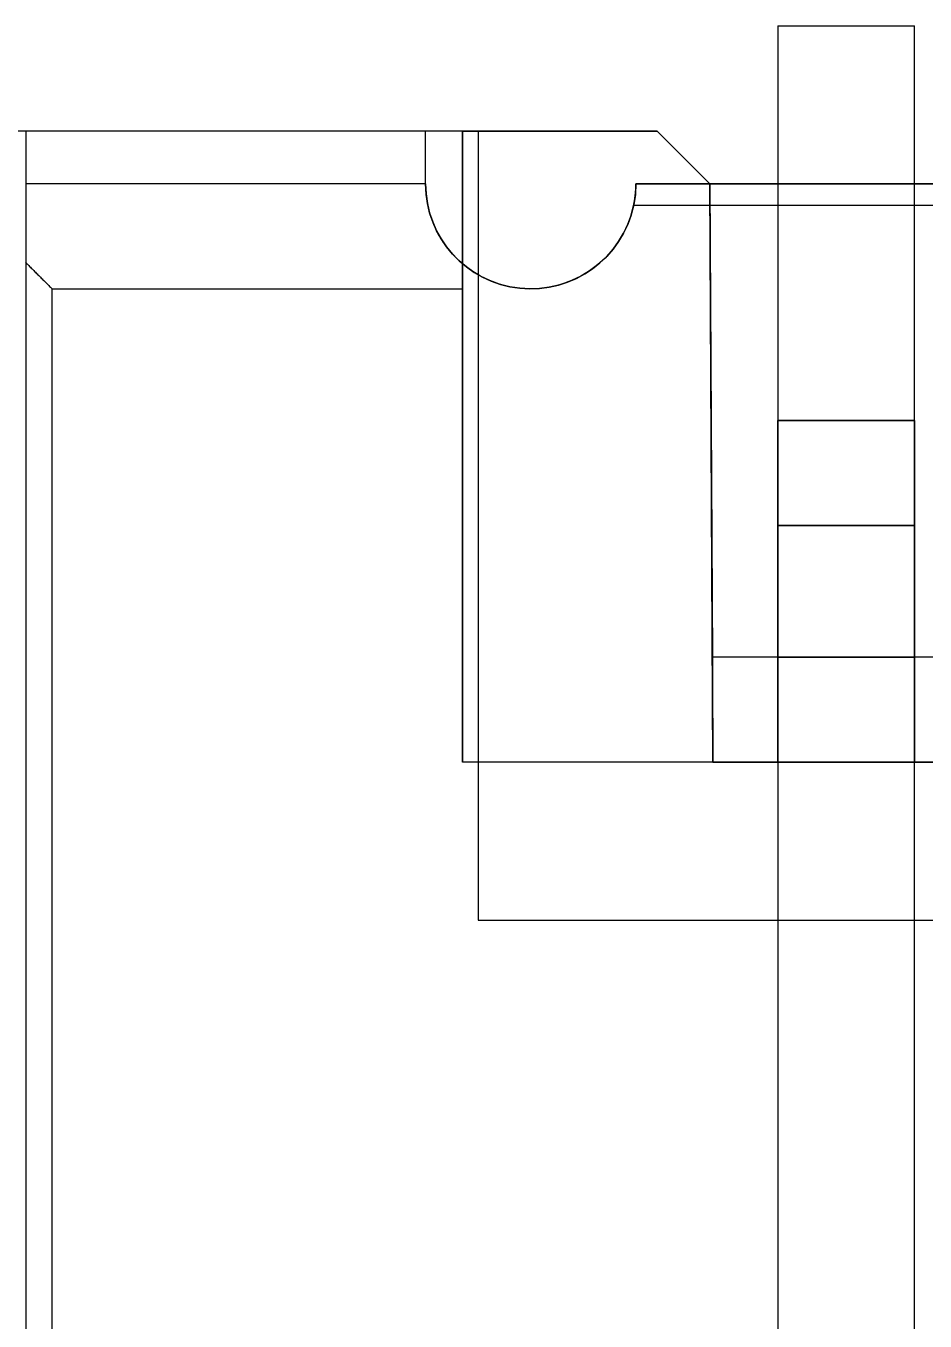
# Model space of a CAD drawing. Extents: x -4.83 to 4.83, y -5.56 to 3.84.
# Drawn here: x -3.16 to -1.45, y 1.378 to 3.84 of the extents above; entities that cross this region are included whole.
import ezdxf

# ---------------------------------------------------------------- set-up
doc = ezdxf.new("R2010")
doc.units = 0
doc.layers.get('0').update_dxf_attribs({"linetype": 'CONTINUOUS'})

# ---------------------------------------------------------------- blocks, each defined once
blk = doc.blocks.new('*U1')
at = {"color": 250, "extrusion": (0, -1e-16, -1)}
for p, q in [((-2.3, 3.64), (-3.41, 3.64)), ((-2.3, 3.64), (-2.3, 2.14)), ((-2.3, 3.64, 0.3), (-2.3, 2.14, 0.3)), ((-1.9598, 3.64, 0.3), (-2.3, 3.64, 0.3)), ((-1.9598, 3.64, 0.3), (-1.8593, 3.5395, 0.3)), ((-1.8593, 3.5395, 0.3), (-1.8546, 2.64, 0.3)), ((-1.3454, 2.64, 0.3), (-1.8546, 2.64, 0.3)), ((-2.3, 2.14), (2.3, 2.14)), ((-2.3, 2.14, 0.3), (2.3, 2.14, 0.3))]:
    blk.add_line(p, q, dxfattribs=at)
at = {"color": 250}
for p, q in [((-2.33, 3.64, 3.18), (-3.41, 3.64, 3.18)), ((-2.33, 3.64, 1.32), (-1.9598, 3.64, 1.32)), ((-2.33, 2.44, 1.32), (-2.33, 3.64, 1.32)), ((-1.8593, 3.5395, 1.32), (-1.9598, 3.64, 1.32)), ((-1.8535, 2.44, 1.32), (-1.8593, 3.5395, 1.32)), ((-3.11, 3.34, 3.48), (-2.33, 3.34, 3.48)), ((-3.11, 0, 3.48), (-3.11, 3.34, 3.48)), ((-3.11, 3.34, 3.48), (-2.33, 3.34, 3.48)), ((-3.11, 0, 3.48), (-3.11, 3.34, 3.48)), ((-2.33, 3.34, 3.48), (-2.33, 2.44, 3.48)), ((-1.3454, 2.64, 1.12), (-1.8546, 2.64, 1.12)), ((-1.8535, 2.44, 1.32), (-2.33, 2.44, 1.32)), ((2.33, 2.44, 3.48), (-2.33, 2.44, 3.48)), ((-1.8535, 2.44, 1.32), (-1.3465, 2.44, 1.32))]:
    blk.add_line(p, q, dxfattribs=at)
at = {"color": 250, "extrusion": (0, 1, -1e-16)}
for p, q in [((-2.3, 3.64), (-3.41, 3.64)), ((-2.33, 3.64, 3.18), (-3.41, 3.64, 3.18)), ((-2.33, 3.64, 1.32), (-2.33, 3.64, 3.18)), ((-2.33, 3.64, 1.32), (-1.9598, 3.64, 1.32)), ((-1.9598, 3.64, 0.3), (-2.3, 3.64, 0.3)), ((-2.3, 3.64, 0.3), (-2.3, 3.64)), ((-1.9598, 3.64, 1.32), (-1.9598, 3.64, 0.3)), ((-1.3454, 2.64, 0.3), (-1.8546, 2.64, 0.3)), ((-1.8546, 2.64, 0.3), (-1.8546, 2.64, 1.12)), ((-1.3454, 2.64, 1.12), (-1.8546, 2.64, 1.12)), ((-1.8535, 2.44, 1.32), (-2.33, 2.44, 1.32)), ((-2.33, 2.44, 1.32), (-2.33, 2.44, 3.48)), ((2.33, 2.44, 3.48), (-2.33, 2.44, 3.48)), ((-1.8535, 2.44, 1.32), (-1.3465, 2.44, 1.32)), ((-2.3, 2.14, 0.3), (2.3, 2.14, 0.3)), ((-2.3, 2.14), (2.3, 2.14)), ((-2.3, 2.14), (-2.3, 2.14, 0.3))]:
    blk.add_line(p, q, dxfattribs=at)
at = {"color": 250, "extrusion": (1, 0, 0)}
for p, q in [((-2.33, 2.44, 1.32), (-2.33, 3.64, 1.32)), ((-2.33, 3.64, 1.32), (-2.33, 3.64, 3.18)), ((-2.3, 3.64, 0.3), (-2.3, 2.14, 0.3)), ((-2.3, 3.64), (-2.3, 2.14)), ((-2.3, 3.64, 0.3), (-2.3, 3.64)), ((-2.33, 3.34, 3.48), (-2.33, 2.44, 3.48)), ((-2.33, 2.44, 1.32), (-2.33, 2.44, 3.48)), ((-2.3, 2.14), (-2.3, 2.14, 0.3))]:
    blk.add_line(p, q, dxfattribs=at)
at = {"color": 250, "extrusion": (0.707107, 0.707107, 0)}
for p, q in [((-1.9598, 3.64, 0.3), (-1.8593, 3.5395, 0.3)), ((-1.9598, 3.64, 1.32), (-1.9598, 3.64, 0.3)), ((-1.8593, 3.5395, 1.32), (-1.9598, 3.64, 1.32)), ((-1.8593, 3.5395, 1.32), (-1.8593, 3.5395, 0.3))]:
    blk.add_line(p, q, dxfattribs=at)
at = {"color": 250, "extrusion": (0.999986, 0.005236, 0)}
for p, q in [((-1.8593, 3.5395, 0.3), (-1.8546, 2.64, 0.3)), ((-1.8593, 3.5395, 1.32), (-1.8593, 3.5395, 0.3)), ((-1.8535, 2.44, 1.32), (-1.8593, 3.5395, 1.32)), ((-1.8546, 2.64, 0.3), (-1.8546, 2.64, 1.12))]:
    blk.add_line(p, q, dxfattribs=at)
at = {"color": 250}
for points in [[(-3.1608, 3.3908, 3.4758), (-3.1592, 3.3892, 3.476), (-3.1576, 3.3876, 3.4763), (-3.1561, 3.3861, 3.4765), (-3.1545, 3.3845, 3.4768), (-3.1529, 3.3829, 3.477), (-3.1513, 3.3813, 3.4772), (-3.1497, 3.3797, 3.4774), (-3.1481, 3.3781, 3.4776), (-3.1465, 3.3766, 3.4778), (-3.145, 3.375, 3.478), (-3.1434, 3.3734, 3.4782), (-3.1418, 3.3718, 3.4784), (-3.1402, 3.3702, 3.4785), (-3.1386, 3.3686, 3.4787), (-3.137, 3.367, 3.4788), (-3.1354, 3.3654, 3.479), (-3.1338, 3.3638, 3.4791), (-3.1322, 3.3623, 3.4792), (-3.1307, 3.3607, 3.4793), (-3.1291, 3.3591, 3.4794), (-3.1275, 3.3575, 3.4795), (-3.1259, 3.3559, 3.4796), (-3.1243, 3.3543, 3.4797), (-3.1227, 3.3527, 3.4797), (-3.1211, 3.3511, 3.4798), (-3.1195, 3.3495, 3.4798), (-3.1179, 3.3479, 3.4799), (-3.1164, 3.3464, 3.4799), (-3.1148, 3.3448, 3.48), (-3.1132, 3.3432, 3.48), (-3.1116, 3.3416, 3.48), (-3.11, 3.34, 3.48)], [(-3.1608, 3.3908, 3.4758), (-3.1592, 3.3892, 3.476), (-3.1576, 3.3876, 3.4763), (-3.1561, 3.3861, 3.4765), (-3.1545, 3.3845, 3.4768), (-3.1529, 3.3829, 3.477), (-3.1513, 3.3813, 3.4772), (-3.1497, 3.3797, 3.4774), (-3.1481, 3.3781, 3.4776), (-3.1465, 3.3766, 3.4778), (-3.145, 3.375, 3.478), (-3.1434, 3.3734, 3.4782), (-3.1418, 3.3718, 3.4784), (-3.1402, 3.3702, 3.4785), (-3.1386, 3.3686, 3.4787), (-3.137, 3.367, 3.4788), (-3.1354, 3.3654, 3.479), (-3.1338, 3.3638, 3.4791), (-3.1322, 3.3623, 3.4792), (-3.1307, 3.3607, 3.4793), (-3.1291, 3.3591, 3.4794), (-3.1275, 3.3575, 3.4795), (-3.1259, 3.3559, 3.4796), (-3.1243, 3.3543, 3.4797), (-3.1227, 3.3527, 3.4797), (-3.1211, 3.3511, 3.4798), (-3.1195, 3.3495, 3.4798), (-3.1179, 3.3479, 3.4799), (-3.1164, 3.3464, 3.4799), (-3.1148, 3.3448, 3.48), (-3.1132, 3.3432, 3.48), (-3.1116, 3.3416, 3.48), (-3.11, 3.34, 3.48)], [(-1.8546, 2.64, 1.12), (-1.8546, 2.64, 1.1218), (-1.8546, 2.64, 1.1236), (-1.8546, 2.6399, 1.1253), (-1.8546, 2.6399, 1.1271), (-1.8546, 2.6398, 1.1288), (-1.8546, 2.6397, 1.1305), (-1.8546, 2.6397, 1.1322), (-1.8546, 2.6396, 1.1339), (-1.8545, 2.6395, 1.1356), (-1.8545, 2.6393, 1.1373), (-1.8545, 2.6392, 1.1389), (-1.8545, 2.639, 1.1406), (-1.8545, 2.6389, 1.1422), (-1.8545, 2.6387, 1.1438), (-1.8545, 2.6385, 1.1454), (-1.8545, 2.6383, 1.147), (-1.8545, 2.6381, 1.1486), (-1.8545, 2.6379, 1.1502), (-1.8545, 2.6376, 1.1517), (-1.8545, 2.6374, 1.1533), (-1.8545, 2.6371, 1.1548), (-1.8545, 2.6369, 1.1563), (-1.8545, 2.6366, 1.1578), (-1.8545, 2.6363, 1.1594), (-1.8545, 2.636, 1.1608), (-1.8545, 2.6357, 1.1623), (-1.8545, 2.6354, 1.1638), (-1.8545, 2.635, 1.1653), (-1.8545, 2.6347, 1.1667), (-1.8545, 2.6343, 1.1682), (-1.8545, 2.634, 1.1696), (-1.8545, 2.6336, 1.171), (-1.8545, 2.6332, 1.1724), (-1.8545, 2.6328, 1.1738), (-1.8545, 2.6324, 1.1752), (-1.8545, 2.632, 1.1766), (-1.8545, 2.6316, 1.178), (-1.8545, 2.6312, 1.1793), (-1.8545, 2.6307, 1.1807), (-1.8545, 2.6303, 1.1821), (-1.8545, 2.6298, 1.1834), (-1.8545, 2.6294, 1.1847), (-1.8545, 2.6289, 1.1861), (-1.8545, 2.6284, 1.1874), (-1.8545, 2.628, 1.1887), (-1.8545, 2.6275, 1.19), (-1.8545, 2.627, 1.1913), (-1.8545, 2.6265, 1.1926), (-1.8545, 2.6259, 1.1938), (-1.8545, 2.6254, 1.1951), (-1.8545, 2.6249, 1.1964), (-1.8545, 2.6244, 1.1976), (-1.8545, 2.6238, 1.1989), (-1.8545, 2.6233, 1.2001), (-1.8545, 2.6227, 1.2014), (-1.8545, 2.6221, 1.2026), (-1.8545, 2.6216, 1.2038), (-1.8545, 2.621, 1.205), (-1.8545, 2.6204, 1.2063), (-1.8544, 2.6198, 1.2075), (-1.8544, 2.6192, 1.2087), (-1.8544, 2.6186, 1.2099), (-1.8544, 2.618, 1.211), (-1.8544, 2.6174, 1.2122), (-1.8544, 2.6168, 1.2134), (-1.8544, 2.6162, 1.2146), (-1.8544, 2.6155, 1.2157), (-1.8544, 2.6149, 1.2169), (-1.8544, 2.6143, 1.218), (-1.8544, 2.6136, 1.2192), (-1.8544, 2.613, 1.2203), (-1.8544, 2.6123, 1.2214), (-1.8544, 2.6116, 1.2226), (-1.8544, 2.611, 1.2237), (-1.8544, 2.6103, 1.2248), (-1.8544, 2.6096, 1.2259), (-1.8544, 2.6089, 1.227), (-1.8544, 2.6082, 1.2281), (-1.8544, 2.6075, 1.2292), (-1.8544, 2.6068, 1.2303), (-1.8544, 2.6061, 1.2314), (-1.8544, 2.6054, 1.2325), (-1.8544, 2.6046, 1.2335), (-1.8544, 2.6039, 1.2346), (-1.8544, 2.6032, 1.2356), (-1.8544, 2.6024, 1.2367), (-1.8544, 2.6017, 1.2377), (-1.8543, 2.6009, 1.2388), (-1.8543, 2.6001, 1.2398), (-1.8543, 2.5994, 1.2408), (-1.8543, 2.5986, 1.2418), (-1.8543, 2.5978, 1.2428), (-1.8543, 2.597, 1.2438), (-1.8543, 2.5962, 1.2449), (-1.8543, 2.5954, 1.2458), (-1.8543, 2.5946, 1.2468), (-1.8543, 2.5938, 1.2478), (-1.8543, 2.593, 1.2488), (-1.8543, 2.5922, 1.2498), (-1.8543, 2.5914, 1.2507), (-1.8543, 2.5905, 1.2517), (-1.8543, 2.5897, 1.2526), (-1.8543, 2.5888, 1.2536), (-1.8543, 2.588, 1.2545), (-1.8543, 2.5871, 1.2555), (-1.8543, 2.5863, 1.2564), (-1.8543, 2.5854, 1.2573), (-1.8543, 2.5845, 1.2583), (-1.8543, 2.5837, 1.2592), (-1.8543, 2.5828, 1.2601), (-1.8542, 2.5819, 1.261), (-1.8542, 2.581, 1.2619), (-1.8542, 2.5801, 1.2628), (-1.8542, 2.5792, 1.2636), (-1.8542, 2.5783, 1.2645), (-1.8542, 2.5773, 1.2654), (-1.8542, 2.5764, 1.2663), (-1.8542, 2.5755, 1.2671), (-1.8542, 2.5745, 1.268), (-1.8542, 2.5736, 1.2688), (-1.8542, 2.5726, 1.2697), (-1.8542, 2.5717, 1.2705), (-1.8542, 2.5707, 1.2714), (-1.8542, 2.5698, 1.2722), (-1.8542, 2.5688, 1.273), (-1.8542, 2.5678, 1.2738), (-1.8542, 2.5668, 1.2746), (-1.8542, 2.5658, 1.2754), (-1.8542, 2.5648, 1.2762), (-1.8542, 2.5638, 1.277), (-1.8541, 2.5628, 1.2778), (-1.8541, 2.5618, 1.2786), (-1.8541, 2.5608, 1.2794), (-1.8541, 2.5598, 1.2801), (-1.8541, 2.5587, 1.2809), (-1.8541, 2.5577, 1.2817), (-1.8541, 2.5567, 1.2824), (-1.8541, 2.5556, 1.2832), (-1.8541, 2.5546, 1.2839), (-1.8541, 2.5535, 1.2846), (-1.8541, 2.5524, 1.2854), (-1.8541, 2.5514, 1.2861), (-1.8541, 2.5503, 1.2868), (-1.8541, 2.5492, 1.2875), (-1.8541, 2.5481, 1.2882), (-1.8541, 2.547, 1.2889), (-1.8541, 2.5459, 1.2896), (-1.8541, 2.5448, 1.2903), (-1.854, 2.5437, 1.291), (-1.854, 2.5426, 1.2916), (-1.854, 2.5415, 1.2923), (-1.854, 2.5403, 1.293), (-1.854, 2.5392, 1.2936), (-1.854, 2.538, 1.2943), (-1.854, 2.5369, 1.2949), (-1.854, 2.5357, 1.2955), (-1.854, 2.5346, 1.2962), (-1.854, 2.5334, 1.2968), (-1.854, 2.5322, 1.2974), (-1.854, 2.531, 1.298), (-1.854, 2.5299, 1.2986), (-1.854, 2.5287, 1.2992), (-1.854, 2.5275, 1.2998), (-1.854, 2.5263, 1.3004), (-1.854, 2.525, 1.301), (-1.8539, 2.5238, 1.3016), (-1.8539, 2.5226, 1.3021), (-1.8539, 2.5214, 1.3027), (-1.8539, 2.5201, 1.3033), (-1.8539, 2.5189, 1.3038), (-1.8539, 2.5176, 1.3044), (-1.8539, 2.5164, 1.3049), (-1.8539, 2.5151, 1.3054), (-1.8539, 2.5138, 1.3059), (-1.8539, 2.5126, 1.3065), (-1.8539, 2.5113, 1.307), (-1.8539, 2.51, 1.3075), (-1.8539, 2.5087, 1.308), (-1.8539, 2.5074, 1.3084), (-1.8539, 2.5061, 1.3089), (-1.8538, 2.5047, 1.3094), (-1.8538, 2.5034, 1.3098), (-1.8538, 2.5021, 1.3103), (-1.8538, 2.5007, 1.3108), (-1.8538, 2.4993, 1.3112), (-1.8538, 2.498, 1.3116), (-1.8538, 2.4966, 1.312), (-1.8538, 2.4952, 1.3124), (-1.8538, 2.4938, 1.3128), (-1.8538, 2.4924, 1.3132), (-1.8538, 2.491, 1.3136), (-1.8538, 2.4896, 1.314), (-1.8538, 2.4882, 1.3143), (-1.8538, 2.4867, 1.3147), (-1.8538, 2.4853, 1.315), (-1.8537, 2.4838, 1.3154), (-1.8537, 2.4823, 1.3157), (-1.8537, 2.4808, 1.316), (-1.8537, 2.4794, 1.3163), (-1.8537, 2.4778, 1.3166), (-1.8537, 2.4763, 1.3169), (-1.8537, 2.4748, 1.3171), (-1.8537, 2.4733, 1.3174), (-1.8537, 2.4717, 1.3176), (-1.8537, 2.4702, 1.3179), (-1.8537, 2.4686, 1.3181), (-1.8537, 2.467, 1.3183), (-1.8536, 2.4654, 1.3185), (-1.8536, 2.4638, 1.3187), (-1.8536, 2.4622, 1.3189), (-1.8536, 2.4606, 1.319), (-1.8536, 2.4589, 1.3192), (-1.8536, 2.4573, 1.3193), (-1.8536, 2.4556, 1.3195), (-1.8536, 2.4539, 1.3196), (-1.8536, 2.4522, 1.3197), (-1.8536, 2.4505, 1.3197), (-1.8536, 2.4488, 1.3198), (-1.8536, 2.4471, 1.3199), (-1.8535, 2.4453, 1.3199), (-1.8535, 2.4436, 1.32), (-1.8535, 2.4418, 1.32), (-1.8535, 2.44, 1.32)], [(-1.8546, 2.64, 1.12), (-1.8546, 2.64, 1.1218), (-1.8546, 2.64, 1.1236), (-1.8546, 2.6399, 1.1253), (-1.8546, 2.6399, 1.1271), (-1.8546, 2.6398, 1.1288), (-1.8546, 2.6397, 1.1305), (-1.8546, 2.6397, 1.1322), (-1.8546, 2.6396, 1.1339), (-1.8545, 2.6395, 1.1356), (-1.8545, 2.6393, 1.1373), (-1.8545, 2.6392, 1.1389), (-1.8545, 2.639, 1.1406), (-1.8545, 2.6389, 1.1422), (-1.8545, 2.6387, 1.1438), (-1.8545, 2.6385, 1.1454), (-1.8545, 2.6383, 1.147), (-1.8545, 2.6381, 1.1486), (-1.8545, 2.6379, 1.1502), (-1.8545, 2.6376, 1.1517), (-1.8545, 2.6374, 1.1533), (-1.8545, 2.6371, 1.1548), (-1.8545, 2.6369, 1.1563), (-1.8545, 2.6366, 1.1578), (-1.8545, 2.6363, 1.1594), (-1.8545, 2.636, 1.1608), (-1.8545, 2.6357, 1.1623), (-1.8545, 2.6354, 1.1638), (-1.8545, 2.635, 1.1653), (-1.8545, 2.6347, 1.1667), (-1.8545, 2.6343, 1.1682), (-1.8545, 2.634, 1.1696), (-1.8545, 2.6336, 1.171), (-1.8545, 2.6332, 1.1724), (-1.8545, 2.6328, 1.1738), (-1.8545, 2.6324, 1.1752), (-1.8545, 2.632, 1.1766), (-1.8545, 2.6316, 1.178), (-1.8545, 2.6312, 1.1793), (-1.8545, 2.6307, 1.1807), (-1.8545, 2.6303, 1.1821), (-1.8545, 2.6298, 1.1834), (-1.8545, 2.6294, 1.1847), (-1.8545, 2.6289, 1.1861), (-1.8545, 2.6284, 1.1874), (-1.8545, 2.628, 1.1887), (-1.8545, 2.6275, 1.19), (-1.8545, 2.627, 1.1913), (-1.8545, 2.6265, 1.1926), (-1.8545, 2.6259, 1.1938), (-1.8545, 2.6254, 1.1951), (-1.8545, 2.6249, 1.1964), (-1.8545, 2.6244, 1.1976), (-1.8545, 2.6238, 1.1989), (-1.8545, 2.6233, 1.2001), (-1.8545, 2.6227, 1.2014), (-1.8545, 2.6221, 1.2026), (-1.8545, 2.6216, 1.2038), (-1.8545, 2.621, 1.205), (-1.8545, 2.6204, 1.2063), (-1.8544, 2.6198, 1.2075), (-1.8544, 2.6192, 1.2087), (-1.8544, 2.6186, 1.2099), (-1.8544, 2.618, 1.211), (-1.8544, 2.6174, 1.2122), (-1.8544, 2.6168, 1.2134), (-1.8544, 2.6162, 1.2146), (-1.8544, 2.6155, 1.2157), (-1.8544, 2.6149, 1.2169), (-1.8544, 2.6143, 1.218), (-1.8544, 2.6136, 1.2192), (-1.8544, 2.613, 1.2203), (-1.8544, 2.6123, 1.2214), (-1.8544, 2.6116, 1.2226), (-1.8544, 2.611, 1.2237), (-1.8544, 2.6103, 1.2248), (-1.8544, 2.6096, 1.2259), (-1.8544, 2.6089, 1.227), (-1.8544, 2.6082, 1.2281), (-1.8544, 2.6075, 1.2292), (-1.8544, 2.6068, 1.2303), (-1.8544, 2.6061, 1.2314), (-1.8544, 2.6054, 1.2325), (-1.8544, 2.6046, 1.2335), (-1.8544, 2.6039, 1.2346), (-1.8544, 2.6032, 1.2356), (-1.8544, 2.6024, 1.2367), (-1.8544, 2.6017, 1.2377), (-1.8543, 2.6009, 1.2388), (-1.8543, 2.6001, 1.2398), (-1.8543, 2.5994, 1.2408), (-1.8543, 2.5986, 1.2418), (-1.8543, 2.5978, 1.2428), (-1.8543, 2.597, 1.2438), (-1.8543, 2.5962, 1.2449), (-1.8543, 2.5954, 1.2458), (-1.8543, 2.5946, 1.2468), (-1.8543, 2.5938, 1.2478), (-1.8543, 2.593, 1.2488), (-1.8543, 2.5922, 1.2498), (-1.8543, 2.5914, 1.2507), (-1.8543, 2.5905, 1.2517), (-1.8543, 2.5897, 1.2526), (-1.8543, 2.5888, 1.2536), (-1.8543, 2.588, 1.2545), (-1.8543, 2.5871, 1.2555), (-1.8543, 2.5863, 1.2564), (-1.8543, 2.5854, 1.2573), (-1.8543, 2.5845, 1.2583), (-1.8543, 2.5837, 1.2592), (-1.8543, 2.5828, 1.2601), (-1.8542, 2.5819, 1.261), (-1.8542, 2.581, 1.2619), (-1.8542, 2.5801, 1.2628), (-1.8542, 2.5792, 1.2636), (-1.8542, 2.5783, 1.2645), (-1.8542, 2.5773, 1.2654), (-1.8542, 2.5764, 1.2663), (-1.8542, 2.5755, 1.2671), (-1.8542, 2.5745, 1.268), (-1.8542, 2.5736, 1.2688), (-1.8542, 2.5726, 1.2697), (-1.8542, 2.5717, 1.2705), (-1.8542, 2.5707, 1.2714), (-1.8542, 2.5698, 1.2722), (-1.8542, 2.5688, 1.273), (-1.8542, 2.5678, 1.2738), (-1.8542, 2.5668, 1.2746), (-1.8542, 2.5658, 1.2754), (-1.8542, 2.5648, 1.2762), (-1.8542, 2.5638, 1.277), (-1.8541, 2.5628, 1.2778), (-1.8541, 2.5618, 1.2786), (-1.8541, 2.5608, 1.2794), (-1.8541, 2.5598, 1.2801), (-1.8541, 2.5587, 1.2809), (-1.8541, 2.5577, 1.2817), (-1.8541, 2.5567, 1.2824), (-1.8541, 2.5556, 1.2832), (-1.8541, 2.5546, 1.2839), (-1.8541, 2.5535, 1.2846), (-1.8541, 2.5524, 1.2854), (-1.8541, 2.5514, 1.2861), (-1.8541, 2.5503, 1.2868), (-1.8541, 2.5492, 1.2875), (-1.8541, 2.5481, 1.2882), (-1.8541, 2.547, 1.2889), (-1.8541, 2.5459, 1.2896), (-1.8541, 2.5448, 1.2903), (-1.854, 2.5437, 1.291), (-1.854, 2.5426, 1.2916), (-1.854, 2.5415, 1.2923), (-1.854, 2.5403, 1.293), (-1.854, 2.5392, 1.2936), (-1.854, 2.538, 1.2943), (-1.854, 2.5369, 1.2949), (-1.854, 2.5357, 1.2955), (-1.854, 2.5346, 1.2962), (-1.854, 2.5334, 1.2968), (-1.854, 2.5322, 1.2974), (-1.854, 2.531, 1.298), (-1.854, 2.5299, 1.2986), (-1.854, 2.5287, 1.2992), (-1.854, 2.5275, 1.2998), (-1.854, 2.5263, 1.3004), (-1.854, 2.525, 1.301), (-1.8539, 2.5238, 1.3016), (-1.8539, 2.5226, 1.3021), (-1.8539, 2.5214, 1.3027), (-1.8539, 2.5201, 1.3033), (-1.8539, 2.5189, 1.3038), (-1.8539, 2.5176, 1.3044), (-1.8539, 2.5164, 1.3049), (-1.8539, 2.5151, 1.3054), (-1.8539, 2.5138, 1.3059), (-1.8539, 2.5126, 1.3065), (-1.8539, 2.5113, 1.307), (-1.8539, 2.51, 1.3075), (-1.8539, 2.5087, 1.308), (-1.8539, 2.5074, 1.3084), (-1.8539, 2.5061, 1.3089), (-1.8538, 2.5047, 1.3094), (-1.8538, 2.5034, 1.3098), (-1.8538, 2.5021, 1.3103), (-1.8538, 2.5007, 1.3108), (-1.8538, 2.4993, 1.3112), (-1.8538, 2.498, 1.3116), (-1.8538, 2.4966, 1.312), (-1.8538, 2.4952, 1.3124), (-1.8538, 2.4938, 1.3128), (-1.8538, 2.4924, 1.3132), (-1.8538, 2.491, 1.3136), (-1.8538, 2.4896, 1.314), (-1.8538, 2.4882, 1.3143), (-1.8538, 2.4867, 1.3147), (-1.8538, 2.4853, 1.315), (-1.8537, 2.4838, 1.3154), (-1.8537, 2.4823, 1.3157), (-1.8537, 2.4808, 1.316), (-1.8537, 2.4794, 1.3163), (-1.8537, 2.4778, 1.3166), (-1.8537, 2.4763, 1.3169), (-1.8537, 2.4748, 1.3171), (-1.8537, 2.4733, 1.3174), (-1.8537, 2.4717, 1.3176), (-1.8537, 2.4702, 1.3179), (-1.8537, 2.4686, 1.3181), (-1.8537, 2.467, 1.3183), (-1.8536, 2.4654, 1.3185), (-1.8536, 2.4638, 1.3187), (-1.8536, 2.4622, 1.3189), (-1.8536, 2.4606, 1.319), (-1.8536, 2.4589, 1.3192), (-1.8536, 2.4573, 1.3193), (-1.8536, 2.4556, 1.3195), (-1.8536, 2.4539, 1.3196), (-1.8536, 2.4522, 1.3197), (-1.8536, 2.4505, 1.3197), (-1.8536, 2.4488, 1.3198), (-1.8536, 2.4471, 1.3199), (-1.8535, 2.4453, 1.3199), (-1.8535, 2.4436, 1.32), (-1.8535, 2.4418, 1.32), (-1.8535, 2.44, 1.32)]]:
    blk.add_polyline3d(points, dxfattribs=at)
at = {"color": 250, "extrusion": (1, 0, 0)}
blk.add_arc((3.34, 3.18, -2.33), 0.3, 0, 90, dxfattribs=at)
blk.add_arc((3.34, 3.18, -2.33), 0.3, 0, 90, dxfattribs=at)
blk = doc.blocks.new('*U2')
at = {"extrusion": (-1, 3.69933e-11, -7.76378e-09)}
for p, q in [((-1.73, 3.84, 0.16), (-1.73, 3.09, 0.16)), ((-1.73, 3.84, -0.09), (-1.73, 3.84, 0.16)), ((-1.73, 3.84, -0.09), (-1.73, 3.09, -0.09)), ((-1.73, 3.09, -0.09), (-1.73, 3.09, 0.16))]:
    blk.add_line(p, q, dxfattribs=at)
at = {"extrusion": (0, 1, -1e-16)}
for p, q in [((-1.73, 3.84, -0.09), (-1.47, 3.84, -0.09)), ((-1.73, 3.84, -0.09), (-1.73, 3.84, 0.16)), ((-1.73, 3.84, 0.16), (-1.47, 3.84, 0.16)), ((-1.47, 3.84, -0.09), (-1.47, 3.84, 0.16)), ((-1.73, 2.89, 0.36), (-1.47, 2.89, 0.36)), ((-1.73, 2.89, 0.36), (-1.73, 2.89, 1.12)), ((-1.47, 2.89, 1.12), (-1.73, 2.89, 1.12)), ((-1.47, 2.89, 1.12), (-1.47, 2.89, 0.36))]:
    blk.add_line(p, q, dxfattribs=at)
at = {"extrusion": (7.76378e-09, -1e-16, -1)}
for p, q in [((-1.73, 3.84, -0.09), (-1.73, 3.09, -0.09)), ((-1.73, 3.84, -0.09), (-1.47, 3.84, -0.09)), ((-1.47, 3.09, -0.09), (-1.47, 3.84, -0.09)), ((-1.73, 3.09, -0.09), (-1.47, 3.09, -0.09))]:
    blk.add_line(p, q, dxfattribs=at)
at = {"extrusion": (-7.76378e-09, 1e-16, 1)}
for p, q in [((-1.73, 3.84, 0.16), (-1.47, 3.84, 0.16)), ((-1.73, 3.84, 0.16), (-1.73, 3.09, 0.16)), ((-1.47, 3.09, 0.16), (-1.47, 3.84, 0.16)), ((-1.47, 3.09, 0.16), (-1.73, 3.09, 0.16))]:
    blk.add_line(p, q, dxfattribs=at)
at = {"extrusion": (1, -3.69933e-11, 7.76378e-09)}
for p, q in [((-1.47, 3.84, -0.09), (-1.47, 3.84, 0.16)), ((-1.47, 3.09, 0.16), (-1.47, 3.84, 0.16)), ((-1.47, 3.09, -0.09), (-1.47, 3.84, -0.09)), ((-1.47, 3.09, -0.09), (-1.47, 3.09, 0.16))]:
    blk.add_line(p, q, dxfattribs=at)
for p, q in [((-1.73, 3.09, -0.09), (-1.47, 3.09, -0.09)), ((-1.47, 3.09, 0.16), (-1.73, 3.09, 0.16)), ((-1.47, 2.89, 1.12), (-1.73, 2.89, 1.12)), ((-1.73, 2.89, 0.36), (-1.47, 2.89, 0.36)), ((-1.47, 2.64, 0.36), (-1.73, 2.64, 0.36)), ((-1.73, 2.64, 1.12), (-1.47, 2.64, 1.12)), ((-1.73, 2.44, 1.57), (-1.47, 2.44, 1.57)), ((-1.73, 2.44, 1.57), (-1.73, 0.64, 1.57)), ((-1.73, 2.44, 1.57), (-1.47, 2.44, 1.57)), ((-1.47, 2.44, 1.32), (-1.73, 2.44, 1.32)), ((-1.47, 0.64, 1.57), (-1.47, 2.44, 1.57))]:
    blk.add_line(p, q)
at = {"extrusion": (-1, 0, -3.05453e-10)}
for p, q in [((-1.73, 3.09, -0.09), (-1.73, 3.09, 0.16)), ((-1.73, 2.89, 0.36), (-1.73, 2.64, 0.36))]:
    blk.add_line(p, q, dxfattribs=at)
at = {"extrusion": (1, 0, 3.05453e-10)}
for p, q in [((-1.47, 3.09, -0.09), (-1.47, 3.09, 0.16)), ((-1.47, 2.89, 0.36), (-1.47, 2.64, 0.36))]:
    blk.add_line(p, q, dxfattribs=at)
at = {"extrusion": (-1, 0, -7.80077e-09)}
for p, q in [((-1.73, 2.89, 0.36), (-1.73, 2.64, 0.36)), ((-1.73, 2.89, 1.12), (-1.73, 2.64, 1.12)), ((-1.73, 2.89, 0.36), (-1.73, 2.89, 1.12)), ((-1.73, 2.64, 0.36), (-1.73, 2.64, 1.12))]:
    blk.add_line(p, q, dxfattribs=at)
at = {"extrusion": (-1, 7.89349e-09, -1.53748e-08)}
for p, q in [((-1.73, 2.89, 1.12), (-1.73, 2.64, 1.12)), ((-1.73, 2.44, 1.32), (-1.73, 0.64, 1.32)), ((-1.73, 2.44, 1.57), (-1.73, 0.64, 1.57))]:
    blk.add_line(p, q, dxfattribs=at)
at = {"extrusion": (1, 0, 7.80077e-09)}
for p, q in [((-1.47, 2.89, 1.12), (-1.47, 2.64, 1.12)), ((-1.47, 2.89, 0.36), (-1.47, 2.64, 0.36)), ((-1.47, 2.89, 1.12), (-1.47, 2.89, 0.36)), ((-1.47, 2.64, 1.12), (-1.47, 2.64, 0.36))]:
    blk.add_line(p, q, dxfattribs=at)
at = {"extrusion": (1, -7.89349e-09, 1.53748e-08)}
for p, q in [((-1.47, 2.89, 1.12), (-1.47, 2.64, 1.12)), ((-1.47, 0.64, 1.57), (-1.47, 2.44, 1.57)), ((-1.47, 0.64, 1.32), (-1.47, 2.44, 1.32))]:
    blk.add_line(p, q, dxfattribs=at)
at = {"extrusion": (0, -1, 1e-16)}
for p, q in [((-1.73, 2.64, 1.12), (-1.47, 2.64, 1.12)), ((-1.73, 2.64, 0.36), (-1.73, 2.64, 1.12)), ((-1.47, 2.64, 0.36), (-1.73, 2.64, 0.36)), ((-1.47, 2.64, 1.12), (-1.47, 2.64, 0.36))]:
    blk.add_line(p, q, dxfattribs=at)
at = {"extrusion": (0, -1e-16, -1)}
for p, q in [((-1.73, 2.44, 1.32), (-1.73, 0.64, 1.32)), ((-1.47, 2.44, 1.32), (-1.73, 2.44, 1.32)), ((-1.47, 0.64, 1.32), (-1.47, 2.44, 1.32))]:
    blk.add_line(p, q, dxfattribs=at)
at = {"extrusion": (-1, 0, -7.76378e-09)}
for centre, radius in [((-3.09, 0.36, 1.73), 0.45), ((-3.09, 0.36, 1.73), 0.2), ((-3.09, 0.36, 1.73), 0.45), ((-3.09, 0.36, 1.47), 0.2)]:
    blk.add_arc(centre, radius, 270, 0, dxfattribs=at)
at = {"extrusion": (1, 0, 7.76378e-09)}
for centre, radius in [((3.09, 0.36, -1.73), 0.2), ((3.09, 0.36, -1.47), 0.45), ((3.09, 0.36, -1.47), 0.45), ((3.09, 0.36, -1.47), 0.2)]:
    blk.add_arc(centre, radius, 180, 270, dxfattribs=at)
at = {"extrusion": (-1, -9.8614e-12, -1.53748e-08)}
for centre, radius in [((-2.44, 1.12, 1.73), 0.45), ((-2.44, 1.12, 1.73), 0.45), ((-2.44, 1.12, 1.47), 0.2)]:
    blk.add_arc(centre, radius, 90, 180, dxfattribs=at)
at = {"extrusion": (1, 9.8614e-12, 1.53748e-08)}
for radius in [0.45, 0.45, 0.2]:
    blk.add_arc((2.44, 1.12, -1.47), radius, 0, 90, dxfattribs=at)
at = {"extrusion": (-1, -9.8617e-12, -1.53748e-08)}
blk.add_arc((-2.44, 1.12, 1.73), 0.2, 90, 180, dxfattribs=at)
at = {"extrusion": (1, 9.8617e-12, 1.53748e-08)}
blk.add_arc((2.44, 1.12, -1.73), 0.2, 360, 90, dxfattribs=at)
blk = doc.blocks.new('*U3')
at = {"color": 255, "extrusion": (0, 0.707107, -0.707107)}
for p, q in [((-2.4, 3.64, 3.6), (-3.16, 3.64, 3.6)), ((-2.4, 3.54, 3.5), (-2.4, 3.64, 3.6)), ((-2.4, 3.54, 3.5), (-3.16, 3.54, 3.5))]:
    blk.add_line(p, q, dxfattribs=at)
at = {"color": 255}
for p, q in [((-2.4, 3.64, 3.9), (-3.16, 3.64, 3.9)), ((-3.16, 3.64, 3.9), (-3.16, -5.56, 3.9)), ((-3.16, 3.64, 3.9), (-3.16, -5.56, 3.9)), ((-2.4, 3.54, 3.9), (-2.4, 3.64, 3.9)), ((-2.4, 3.54, 3.9), (-2.4, 3.54, 3.5)), ((-2, 3.54, 3.5), (-2, 3.54, 3.8)), ((2.0043, 3.4986, 3.9), (-2.0043, 3.4986, 3.9))]:
    blk.add_line(p, q, dxfattribs=at)
at = {"color": 255, "extrusion": (0, 1, -1e-16)}
for p, q in [((-2.4, 3.64, 3.9), (-3.16, 3.64, 3.9)), ((-2.4, 3.64, 3.6), (-3.16, 3.64, 3.6)), ((-2.4, 3.64, 3.6), (-2.4, 3.64, 3.9)), ((2, 3.54, 3.5), (-2, 3.54, 3.5)), ((-2, 3.54, 3.5), (-2, 3.54, 3.8)), ((-2, 3.54, 3.8), (2, 3.54, 3.8))]:
    blk.add_line(p, q, dxfattribs=at)
at = {"color": 255, "extrusion": (1, 0, 0)}
for p, q in [((-2.4, 3.64, 3.6), (-2.4, 3.64, 3.9)), ((-2.4, 3.54, 3.9), (-2.4, 3.64, 3.9)), ((-2.4, 3.54, 3.5), (-2.4, 3.64, 3.6)), ((-2.4, 3.54, 3.9), (-2.4, 3.54, 3.5))]:
    blk.add_line(p, q, dxfattribs=at)
at = {"color": 255, "extrusion": (0, -1e-16, -1)}
for p, q in [((-2.4, 3.54, 3.5), (-3.16, 3.54, 3.5)), ((2, 3.54, 3.5), (-2, 3.54, 3.5))]:
    blk.add_line(p, q, dxfattribs=at)
at = {"color": 255, "extrusion": (0, 0.92388, 0.382683)}
for p, q in [((-2, 3.54, 3.8), (2, 3.54, 3.8)), ((2.0043, 3.4986, 3.9), (-2.0043, 3.4986, 3.9))]:
    blk.add_line(p, q, dxfattribs=at)
at = {"color": 255}
blk.add_polyline3d([(-2.0043, 3.4986, 3.9), (-2.0043, 3.4989, 3.8992), (-2.0042, 3.4992, 3.8984), (-2.0041, 3.4995, 3.8977), (-2.0041, 3.4999, 3.8969), (-2.004, 3.5002, 3.8961), (-2.0039, 3.5005, 3.8954), (-2.0039, 3.5008, 3.8946), (-2.0038, 3.5011, 3.8938), (-2.0038, 3.5015, 3.893), (-2.0037, 3.5018, 3.8922), (-2.0036, 3.5021, 3.8915), (-2.0036, 3.5024, 3.8907), (-2.0035, 3.5028, 3.8899), (-2.0034, 3.5031, 3.8891), (-2.0034, 3.5034, 3.8883), (-2.0033, 3.5037, 3.8876), (-2.0033, 3.504, 3.8868), (-2.0032, 3.5044, 3.886), (-2.0031, 3.5047, 3.8852), (-2.0031, 3.505, 3.8845), (-2.003, 3.5053, 3.8837), (-2.003, 3.5057, 3.8829), (-2.0029, 3.506, 3.8821), (-2.0029, 3.5063, 3.8813), (-2.0028, 3.5066, 3.8805), (-2.0027, 3.507, 3.8798), (-2.0027, 3.5073, 3.879), (-2.0026, 3.5076, 3.8782), (-2.0026, 3.5079, 3.8774), (-2.0025, 3.5083, 3.8766), (-2.0025, 3.5086, 3.8758), (-2.0024, 3.5089, 3.8751), (-2.0024, 3.5092, 3.8743), (-2.0023, 3.5096, 3.8735), (-2.0023, 3.5099, 3.8727), (-2.0022, 3.5102, 3.8719), (-2.0022, 3.5105, 3.8711), (-2.0021, 3.5109, 3.8704), (-2.0021, 3.5112, 3.8696), (-2.002, 3.5115, 3.8688), (-2.002, 3.5118, 3.868), (-2.0019, 3.5122, 3.8672), (-2.0019, 3.5125, 3.8664), (-2.0019, 3.5128, 3.8656), (-2.0018, 3.5131, 3.8649), (-2.0018, 3.5135, 3.8641), (-2.0017, 3.5138, 3.8633), (-2.0017, 3.5141, 3.8625), (-2.0016, 3.5144, 3.8617), (-2.0016, 3.5148, 3.8609), (-2.0016, 3.5151, 3.8601), (-2.0015, 3.5154, 3.8593), (-2.0015, 3.5158, 3.8586), (-2.0014, 3.5161, 3.8578), (-2.0014, 3.5164, 3.857), (-2.0014, 3.5167, 3.8562), (-2.0013, 3.517, 3.8554), (-2.0013, 3.5174, 3.8546), (-2.0013, 3.5177, 3.8538), (-2.0012, 3.518, 3.853), (-2.0012, 3.5184, 3.8523), (-2.0011, 3.5187, 3.8515), (-2.0011, 3.519, 3.8507), (-2.0011, 3.5193, 3.8499), (-2.001, 3.5197, 3.8491), (-2.001, 3.52, 3.8483), (-2.001, 3.5203, 3.8475), (-2.0009, 3.5206, 3.8467), (-2.0009, 3.521, 3.8459), (-2.0009, 3.5213, 3.8451), (-2.0008, 3.5216, 3.8443), (-2.0008, 3.522, 3.8436), (-2.0008, 3.5223, 3.8428), (-2.0008, 3.5226, 3.842), (-2.0007, 3.5229, 3.8412), (-2.0007, 3.5233, 3.8404), (-2.0007, 3.5236, 3.8396), (-2.0006, 3.5239, 3.8388), (-2.0006, 3.5242, 3.838), (-2.0006, 3.5246, 3.8372), (-2.0006, 3.5249, 3.8364), (-2.0006, 3.5252, 3.8356), (-2.0005, 3.5256, 3.8349), (-2.0005, 3.5259, 3.8341), (-2.0005, 3.5262, 3.8333), (-2.0004, 3.5265, 3.8325), (-2.0004, 3.5269, 3.8317), (-2.0004, 3.5272, 3.8309), (-2.0004, 3.5275, 3.8301), (-2.0004, 3.5279, 3.8293), (-2.0004, 3.5282, 3.8285), (-2.0003, 3.5285, 3.8277), (-2.0003, 3.5288, 3.8269), (-2.0003, 3.5292, 3.8261), (-2.0003, 3.5295, 3.8253), (-2.0003, 3.5298, 3.8246), (-2.0002, 3.5302, 3.8238), (-2.0002, 3.5305, 3.823), (-2.0002, 3.5308, 3.8222), (-2.0002, 3.5311, 3.8214), (-2.0002, 3.5315, 3.8206), (-2.0002, 3.5318, 3.8198), (-2.0002, 3.5321, 3.819), (-2.0001, 3.5324, 3.8182), (-2.0001, 3.5328, 3.8174), (-2.0001, 3.5331, 3.8166), (-2.0001, 3.5334, 3.8158), (-2.0001, 3.5338, 3.815), (-2.0001, 3.5341, 3.8143), (-2.0001, 3.5344, 3.8135), (-2.0001, 3.5347, 3.8127), (-2.0001, 3.5351, 3.8119), (-2, 3.5354, 3.8111), (-2, 3.5357, 3.8103), (-2, 3.5361, 3.8095), (-2, 3.5364, 3.8087), (-2, 3.5367, 3.8079), (-2, 3.537, 3.8071), (-2, 3.5374, 3.8063), (-2, 3.5377, 3.8055), (-2, 3.538, 3.8047), (-2, 3.5384, 3.804), (-2, 3.5387, 3.8032), (-2, 3.539, 3.8024), (-2, 3.5393, 3.8016), (-2, 3.5397, 3.8008), (-2, 3.54, 3.8)], dxfattribs=at)
blk.add_polyline3d([(-2.0043, 3.4986, 3.9), (-2.0043, 3.4989, 3.8992), (-2.0042, 3.4992, 3.8984), (-2.0041, 3.4995, 3.8977), (-2.0041, 3.4999, 3.8969), (-2.004, 3.5002, 3.8961), (-2.0039, 3.5005, 3.8954), (-2.0039, 3.5008, 3.8946), (-2.0038, 3.5011, 3.8938), (-2.0038, 3.5015, 3.893), (-2.0037, 3.5018, 3.8922), (-2.0036, 3.5021, 3.8915), (-2.0036, 3.5024, 3.8907), (-2.0035, 3.5028, 3.8899), (-2.0034, 3.5031, 3.8891), (-2.0034, 3.5034, 3.8883), (-2.0033, 3.5037, 3.8876), (-2.0033, 3.504, 3.8868), (-2.0032, 3.5044, 3.886), (-2.0031, 3.5047, 3.8852), (-2.0031, 3.505, 3.8845), (-2.003, 3.5053, 3.8837), (-2.003, 3.5057, 3.8829), (-2.0029, 3.506, 3.8821), (-2.0029, 3.5063, 3.8813), (-2.0028, 3.5066, 3.8805), (-2.0027, 3.507, 3.8798), (-2.0027, 3.5073, 3.879), (-2.0026, 3.5076, 3.8782), (-2.0026, 3.5079, 3.8774), (-2.0025, 3.5083, 3.8766), (-2.0025, 3.5086, 3.8758), (-2.0024, 3.5089, 3.8751), (-2.0024, 3.5092, 3.8743), (-2.0023, 3.5096, 3.8735), (-2.0023, 3.5099, 3.8727), (-2.0022, 3.5102, 3.8719), (-2.0022, 3.5105, 3.8711), (-2.0021, 3.5109, 3.8704), (-2.0021, 3.5112, 3.8696), (-2.002, 3.5115, 3.8688), (-2.002, 3.5118, 3.868), (-2.0019, 3.5122, 3.8672), (-2.0019, 3.5125, 3.8664), (-2.0019, 3.5128, 3.8656), (-2.0018, 3.5131, 3.8649), (-2.0018, 3.5135, 3.8641), (-2.0017, 3.5138, 3.8633), (-2.0017, 3.5141, 3.8625), (-2.0016, 3.5144, 3.8617), (-2.0016, 3.5148, 3.8609), (-2.0016, 3.5151, 3.8601), (-2.0015, 3.5154, 3.8593), (-2.0015, 3.5158, 3.8586), (-2.0014, 3.5161, 3.8578), (-2.0014, 3.5164, 3.857), (-2.0014, 3.5167, 3.8562), (-2.0013, 3.517, 3.8554), (-2.0013, 3.5174, 3.8546), (-2.0013, 3.5177, 3.8538), (-2.0012, 3.518, 3.853), (-2.0012, 3.5184, 3.8523), (-2.0011, 3.5187, 3.8515), (-2.0011, 3.519, 3.8507), (-2.0011, 3.5193, 3.8499), (-2.001, 3.5197, 3.8491), (-2.001, 3.52, 3.8483), (-2.001, 3.5203, 3.8475), (-2.0009, 3.5206, 3.8467), (-2.0009, 3.521, 3.8459), (-2.0009, 3.5213, 3.8451), (-2.0008, 3.5216, 3.8443), (-2.0008, 3.522, 3.8436), (-2.0008, 3.5223, 3.8428), (-2.0008, 3.5226, 3.842), (-2.0007, 3.5229, 3.8412), (-2.0007, 3.5233, 3.8404), (-2.0007, 3.5236, 3.8396), (-2.0006, 3.5239, 3.8388), (-2.0006, 3.5242, 3.838), (-2.0006, 3.5246, 3.8372), (-2.0006, 3.5249, 3.8364), (-2.0006, 3.5252, 3.8356), (-2.0005, 3.5256, 3.8349), (-2.0005, 3.5259, 3.8341), (-2.0005, 3.5262, 3.8333), (-2.0004, 3.5265, 3.8325), (-2.0004, 3.5269, 3.8317), (-2.0004, 3.5272, 3.8309), (-2.0004, 3.5275, 3.8301), (-2.0004, 3.5279, 3.8293), (-2.0004, 3.5282, 3.8285), (-2.0003, 3.5285, 3.8277), (-2.0003, 3.5288, 3.8269), (-2.0003, 3.5292, 3.8261), (-2.0003, 3.5295, 3.8253), (-2.0003, 3.5298, 3.8246), (-2.0002, 3.5302, 3.8238), (-2.0002, 3.5305, 3.823), (-2.0002, 3.5308, 3.8222), (-2.0002, 3.5311, 3.8214), (-2.0002, 3.5315, 3.8206), (-2.0002, 3.5318, 3.8198), (-2.0002, 3.5321, 3.819), (-2.0001, 3.5324, 3.8182), (-2.0001, 3.5328, 3.8174), (-2.0001, 3.5331, 3.8166), (-2.0001, 3.5334, 3.8158), (-2.0001, 3.5338, 3.815), (-2.0001, 3.5341, 3.8143), (-2.0001, 3.5344, 3.8135), (-2.0001, 3.5347, 3.8127), (-2.0001, 3.5351, 3.8119), (-2, 3.5354, 3.8111), (-2, 3.5357, 3.8103), (-2, 3.5361, 3.8095), (-2, 3.5364, 3.8087), (-2, 3.5367, 3.8079), (-2, 3.537, 3.8071), (-2, 3.5374, 3.8063), (-2, 3.5377, 3.8055), (-2, 3.538, 3.8047), (-2, 3.5384, 3.804), (-2, 3.5387, 3.8032), (-2, 3.539, 3.8024), (-2, 3.5393, 3.8016), (-2, 3.5397, 3.8008), (-2, 3.54, 3.8)], dxfattribs=at)
at = {"color": 255, "extrusion": (0, -1e-16, -1)}
for centre, start in [((2.2, 3.54, -3.5), 180), ((2.2, 3.54, -3.9), 191.9529), ((2.2, 3.54, -3.5), 180)]:
    blk.add_arc(centre, 0.2, start, 0, dxfattribs=at)
at = {"color": 255}
blk.add_arc((-2.2, 3.54, 3.9), 0.2, 180, 348.0471, dxfattribs=at)

msp = doc.modelspace()

# ---------------------------------------------------------------- block references
for name in ['*U2', '*U3', '*U1']:
    msp.add_blockref(name, (0, 0))

doc.saveas('drawing.dxf')
